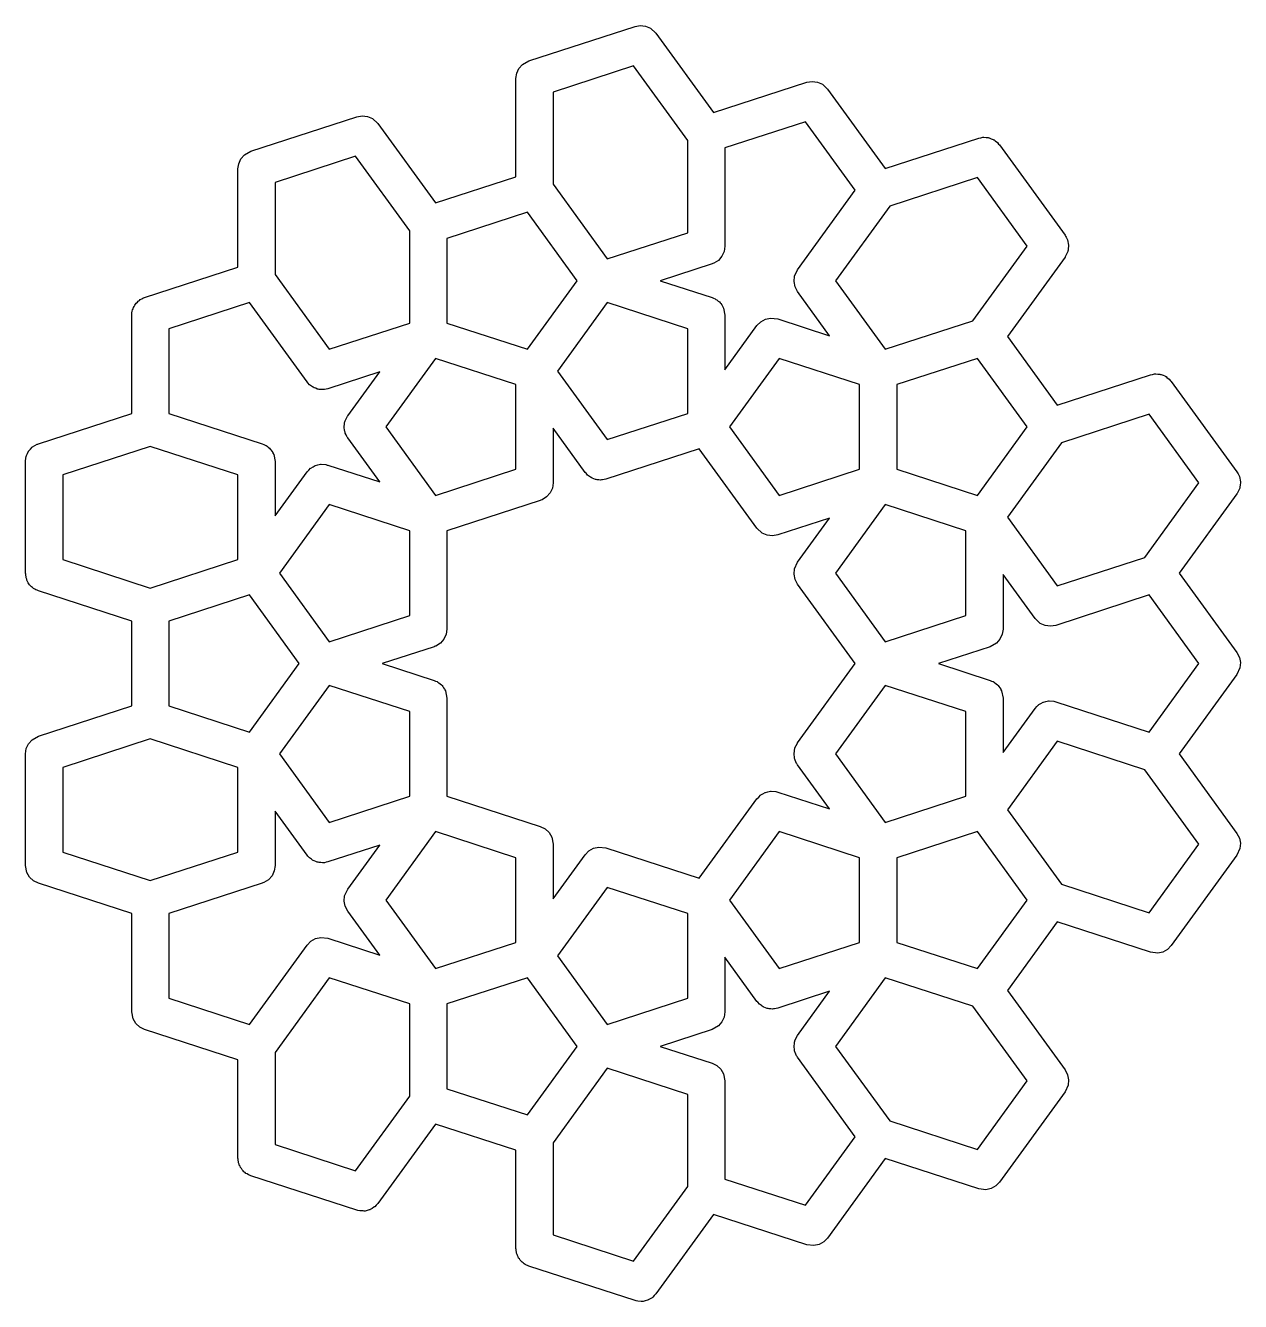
# Model space of a CAD drawing. Header units: millimetres. Extents: x 67 to 171, y 65 to 174.
import ezdxf

# ---------------------------------------------------------------- set-up
doc = ezdxf.new("R2010")
doc.units = ezdxf.units.MM
doc.layers.add('Layer_1', color=7, linetype='CONTINUOUS')

msp = doc.modelspace()

# ---------------------------------------------------------------- linework, layer by layer
at = {"layer": 'Layer_1', "color": 7}
for points in [[(120.137097, 173.501285), (120.556626, 173.319863), (121.007632, 172.901769), (125.937994, 166.115706), (133.915491, 168.707753), (134.366003, 168.784945), (134.819834, 168.730575), (135.239363, 168.549153), (135.690369, 168.131059), (140.620731, 161.344996), (148.598231, 163.937042), (148.773663, 163.967102), (148.946796, 164.008377), (148.998101, 164.005546), (149.048743, 164.014224), (149.225468, 163.993057), (149.403184, 163.983294), (149.451557, 163.965964), (149.502574, 163.959852), (149.665939, 163.889206), (149.83351, 163.829209), (149.874944, 163.798824), (149.922103, 163.778425), (149.995361, 163.710514), (150.202098, 163.558905), (150.304563, 163.423873), (150.373109, 163.36033), (155.981416, 155.641156), (156.027202, 155.554029), (156.086704, 155.475617), (156.104325, 155.407278), (156.194048, 155.236548), (156.282583, 154.788129), (156.277609, 154.735231), (156.28462, 154.708048), (156.257429, 154.521135), (156.239702, 154.33307), (156.225653, 154.302717), (156.218826, 154.255732), (156.026879, 153.840913), (155.995484, 153.805284), (155.981434, 153.774939), (151.051069, 146.988877), (155.30349, 141.13592), (163.280987, 143.727969), (163.456419, 143.758028), (163.629552, 143.799303), (163.680857, 143.796472), (163.731498, 143.805151), (163.908224, 143.783984), (164.085939, 143.774221), (164.134313, 143.756891), (164.18533, 143.750779), (164.348694, 143.680132), (164.516266, 143.620135), (164.557699, 143.589751), (164.604859, 143.569351), (164.678117, 143.501441), (164.884854, 143.349832), (164.987319, 143.214799), (165.055865, 143.151257), (170.664172, 135.432083), (170.709958, 135.344956), (170.76946, 135.266544), (170.787081, 135.198205), (170.876804, 135.027474), (170.965339, 134.579056), (170.960365, 134.526158), (170.967376, 134.498974), (170.940185, 134.312062), (170.922458, 134.123996), (170.908408, 134.093643), (170.901582, 134.046659), (170.709635, 133.631839), (170.67824, 133.596211), (170.66419, 133.565866), (165.733825, 126.779803), (170.66419, 119.993738), (170.87682, 119.589129), (170.965355, 119.140711), (170.922455, 118.685651), (170.66419, 118.127521), (165.733825, 111.341458), (170.66419, 104.555393), (170.87682, 104.150784), (170.965355, 103.702366), (170.922455, 103.247306), (170.66419, 102.689176), (165.055883, 94.970005), (164.736785, 94.64275), (164.337669, 94.419978), (163.891627, 94.320159), (163.281005, 94.393311), (155.303508, 96.985357), (151.051088, 91.132403), (155.981453, 84.346338), (156.194083, 83.94173), (156.282618, 83.493311), (156.239718, 83.038252), (155.981453, 82.480121), (150.373146, 74.76095), (150.054048, 74.433695), (149.654932, 74.210923), (149.20889, 74.111104), (148.598268, 74.184256), (140.620769, 76.776302), (135.690406, 69.990237), (135.371308, 69.662982), (134.972195, 69.440213), (134.52615, 69.340391), (133.915528, 69.413543), (125.938031, 72.005592), (121.007669, 65.219527), (120.875809, 65.084296), (120.75092, 64.942567), (120.716733, 64.921162), (120.688571, 64.89228), (120.523638, 64.800221), (120.363551, 64.699954), (120.324676, 64.689159), (120.289458, 64.669501), (120.105133, 64.628249), (119.92311, 64.577751), (119.882782, 64.578545), (119.843412, 64.569734), (119.749509, 64.580979), (119.466111, 64.586165), (119.320445, 64.63238), (119.232791, 64.642884), (110.158361, 67.591345), (110.060272, 67.639774), (109.956005, 67.672855), (109.856423, 67.740422), (109.748516, 67.793698), (109.668297, 67.868064), (109.577772, 67.929485), (109.501564, 68.022631), (109.413315, 68.104441), (109.35761, 68.198582), (109.288339, 68.283246), (109.241833, 68.394236), (109.180545, 68.497807), (109.164617, 68.57854), (109.111706, 68.704812), (109.07772, 69.018663), (109.061422, 69.101147), (109.061422, 77.489182), (102.180858, 79.724814), (97.250496, 72.938751), (97.118636, 72.80352), (96.993747, 72.661791), (96.95956, 72.640386), (96.931398, 72.611504), (96.766457, 72.519439), (96.606379, 72.419178), (96.567509, 72.408383), (96.532282, 72.388725), (96.347936, 72.347471), (96.165937, 72.296978), (96.125609, 72.297772), (96.086239, 72.288961), (95.992336, 72.300206), (95.708938, 72.305392), (95.563272, 72.351606), (95.475618, 72.36211), (86.401188, 75.310571), (86.303099, 75.359001), (86.198832, 75.392082), (86.09925, 75.459648), (85.991343, 75.512925), (85.911124, 75.587291), (85.820599, 75.648712), (85.744391, 75.741858), (85.656142, 75.823667), (85.600437, 75.917809), (85.531166, 76.002473), (85.48466, 76.113463), (85.423372, 76.217034), (85.407444, 76.297766), (85.354533, 76.424039), (85.320547, 76.73789), (85.304275, 76.820374), (85.304275, 85.208406), (77.326781, 87.800453), (76.916936, 88.002806), (76.581736, 88.313548), (76.348966, 88.706915), (76.229845, 89.310255), (76.229845, 97.69829), (68.252348, 100.290336), (67.842503, 100.49269), (67.507302, 100.803432), (67.274533, 101.196799), (67.155412, 101.800139), (67.155412, 111.341561), (67.221214, 111.793877), (67.413161, 112.208696), (67.715347, 112.551631), (68.252348, 112.851364), (76.229845, 115.44341), (76.229845, 122.678058), (68.252348, 125.270104), (68.154259, 125.318533), (68.049992, 125.351614), (67.950411, 125.419181), (67.842503, 125.472457), (67.762284, 125.546824), (67.671759, 125.608244), (67.595552, 125.701391), (67.507302, 125.7832), (67.451597, 125.877341), (67.382326, 125.962005), (67.335821, 126.072995), (67.274533, 126.176566), (67.258605, 126.257299), (67.205693, 126.383571), (67.171708, 126.697423), (67.155409, 126.779906), (67.155409, 136.321326), (67.159616, 136.350304), (67.156468, 136.37941), (67.192443, 136.575927), (67.221206, 136.773642), (67.233509, 136.800214), (67.238774, 136.829017), (67.329251, 137.007137), (67.413153, 137.188461), (67.432521, 137.210422), (67.445776, 137.236536), (67.583238, 137.38148), (67.715344, 137.531398), (67.736749, 137.543357), (67.760297, 137.568202), (68.156283, 137.796487), (68.215544, 137.810616), (68.252335, 137.831147), (76.229832, 140.423194), (76.229832, 148.811126), (76.245574, 148.919372), (76.244781, 149.028764), (76.278269, 149.14436), (76.295599, 149.263441), (76.341536, 149.362716), (76.371977, 149.467787), (76.437006, 149.569038), (76.487547, 149.67826), (76.559873, 149.760339), (76.618984, 149.852375), (76.71017, 149.930903), (76.789732, 150.021195), (76.882442, 150.07926), (76.965328, 150.150642), (77.090797, 150.209761), (77.177101, 150.263815), (77.246215, 150.282997), (77.326733, 150.320936), (85.304228, 152.912982), (85.304228, 161.301009), (85.37003, 161.753325), (85.561977, 162.168144), (85.864163, 162.511079), (86.401164, 162.810812), (95.475594, 165.759273), (95.926106, 165.836465), (96.379938, 165.782096), (96.799466, 165.600674), (97.250472, 165.182579), (102.180834, 158.396517), (109.061398, 160.632148), (109.061398, 169.02018), (109.1272, 169.472496), (109.319147, 169.887315), (109.621333, 170.23025), (110.158334, 170.529983), (119.232765, 173.478444), (119.683276, 173.555636)], [(112.236388, 167.866811), (112.236388, 159.994587), (116.863564, 153.625823), (123.744125, 155.861454), (123.744125, 163.733681), (119.116949, 170.102443)], [(126.919125, 163.096101), (126.919125, 154.708066), (126.853323, 154.25575), (126.661376, 153.840931), (126.35919, 153.497997), (125.971821, 153.255377), (125.877759, 153.229289), (125.822189, 153.198272), (121.394453, 151.759613), (125.822189, 150.320954), (125.946175, 150.259738), (126.07634, 150.213134), (126.150053, 150.159077), (126.232034, 150.118601), (126.333441, 150.024592), (126.444928, 149.942836), (126.500189, 149.870012), (126.567234, 149.807859), (126.637648, 149.688865), (126.721227, 149.578721), (126.735435, 149.523606), (126.800001, 149.414492), (126.919122, 148.811152), (126.919122, 144.155552), (129.655615, 147.922012), (129.974713, 148.249267), (130.373826, 148.472036), (130.819872, 148.571858), (131.430493, 148.498706), (135.858231, 147.060047), (133.121739, 150.826504), (132.909109, 151.231113), (132.820574, 151.679532), (132.863474, 152.134591), (133.121741, 152.692714), (138.052106, 159.478779), (133.799686, 165.331733)], [(88.479217, 160.14764), (88.479217, 152.275413), (93.106393, 145.906651), (99.986954, 148.142283), (99.986954, 156.01451), (95.359778, 162.383272)], [(140.99549, 158.128369), (136.368311, 151.759605), (140.620731, 145.906651), (148.107667, 148.339305), (152.734846, 154.708066), (148.482426, 160.561023)], [(103.161954, 155.37693), (103.161954, 148.142283), (110.042518, 145.906651), (114.294939, 151.759605), (110.042518, 157.612562)], [(79.404787, 147.657757), (79.404787, 140.423109), (87.382281, 137.831063), (87.506268, 137.769846), (87.636432, 137.723242), (87.710145, 137.669185), (87.792126, 137.628709), (87.893533, 137.5347), (88.00502, 137.452944), (88.060281, 137.38012), (88.127327, 137.317967), (88.19774, 137.198973), (88.281319, 137.08883), (88.295528, 137.033714), (88.360094, 136.9246), (88.479215, 136.32126), (88.479215, 131.665662), (91.215707, 135.43212), (91.367681, 135.587978), (91.51742, 135.745866), (91.527051, 135.751422), (91.534803, 135.759386), (91.724959, 135.865523), (91.913403, 135.974161), (91.924198, 135.976807), (91.933908, 135.982231), (92.146371, 136.029777), (92.358009, 136.080233), (92.369095, 136.079704), (92.379943, 136.082085), (92.426568, 136.076502), (92.814389, 136.055203), (92.91995, 136.017407), (92.990564, 136.008941), (97.418303, 134.570282), (94.68181, 138.33674), (94.64951, 138.398202), (94.605538, 138.451947), (94.54366, 138.599622), (94.46918, 138.741348), (94.455739, 138.809468), (94.428903, 138.873513), (94.411678, 139.032692), (94.380666, 139.189767), (94.387175, 139.2589), (94.379688, 139.327932), (94.408517, 139.485415), (94.423545, 139.644826), (94.44696, 139.695439), (94.461989, 139.777539), (94.668986, 140.185055), (94.677849, 140.194395), (94.681818, 140.202968), (97.418311, 143.969428), (92.990572, 142.530769), (92.843525, 142.505581), (92.699763, 142.465698), (92.619343, 142.467285), (92.540061, 142.453712), (92.391929, 142.471465), (92.242764, 142.474191), (92.166093, 142.498506), (92.086229, 142.508084), (91.949302, 142.567298), (91.807088, 142.612417), (91.740522, 142.657584), (91.6667, 142.689506), (91.593614, 142.757258), (91.428856, 142.869047), (91.290159, 143.038568), (91.215694, 143.1076), (86.285332, 149.893663)], [(112.611143, 144.040434), (116.863564, 138.187478), (123.744125, 140.423109), (123.744125, 147.657757), (116.863564, 149.893388)], [(97.928404, 139.269721), (102.180824, 133.416768), (109.061388, 135.652399), (109.061388, 142.887046), (102.180824, 145.122678)], [(127.293881, 139.269721), (131.546301, 133.416768), (138.426862, 135.652399), (138.426862, 142.887046), (131.546301, 145.122678)], [(141.601862, 142.887046), (141.601862, 135.652399), (148.482426, 133.416768), (152.734846, 139.269721), (148.482426, 145.122678)], [(155.67823, 137.919312), (151.051054, 131.55055), (155.303471, 125.697596), (162.790404, 128.13025), (167.417583, 134.499011), (163.165163, 140.351968)], [(112.236388, 134.499011), (112.170586, 134.046696), (111.978638, 133.631877), (111.676453, 133.288942), (111.289084, 133.046322), (111.195022, 133.020234), (111.139452, 132.989217), (103.161954, 130.397171), (103.161954, 122.009135), (103.096153, 121.55682), (102.904205, 121.142001), (102.602019, 120.799066), (102.214651, 120.556446), (102.120589, 120.530358), (102.065018, 120.499341), (97.637283, 119.060682), (102.065018, 117.622024), (102.189005, 117.560807), (102.319169, 117.514203), (102.392882, 117.460146), (102.474863, 117.41967), (102.57627, 117.325661), (102.687758, 117.243905), (102.743019, 117.171081), (102.810064, 117.108928), (102.880478, 116.989934), (102.964057, 116.879791), (102.978265, 116.824675), (103.042831, 116.715561), (103.161952, 116.112221), (103.161952, 107.724186), (111.139449, 105.13214), (111.549294, 104.929787), (111.884494, 104.619044), (112.117264, 104.225677), (112.236385, 103.622337), (112.236385, 98.96674), (114.972878, 102.733197), (115.291976, 103.060452), (115.691092, 103.283224), (116.137134, 103.383043), (116.747756, 103.309891), (124.725253, 100.717845), (129.655615, 107.50391), (129.807589, 107.659768), (129.957327, 107.817655), (129.966958, 107.823212), (129.97471, 107.831176), (130.164835, 107.937295), (130.353311, 108.045951), (130.364132, 108.048597), (130.373842, 108.054021), (130.586234, 108.101553), (130.797946, 108.152025), (130.809032, 108.151496), (130.81988, 108.153877), (130.866504, 108.148295), (131.254325, 108.126969), (131.359886, 108.089173), (131.430501, 108.080707), (135.858239, 106.642046), (133.121747, 110.408506), (133.089446, 110.469968), (133.045475, 110.523713), (132.983597, 110.671388), (132.909117, 110.813114), (132.895676, 110.881234), (132.868839, 110.945279), (132.851589, 111.104458), (132.820577, 111.261533), (132.827085, 111.330666), (132.819598, 111.399698), (132.848427, 111.557181), (132.863455, 111.716592), (132.886871, 111.767205), (132.901899, 111.849305), (133.108896, 112.256821), (133.117759, 112.266161), (133.121728, 112.274734), (138.052093, 119.060796), (133.121728, 125.846861), (132.909098, 126.25147), (132.820563, 126.699888), (132.863463, 127.154948), (133.121728, 127.713079), (135.858221, 131.479536), (131.430482, 130.040877), (130.979971, 129.963685), (130.526139, 130.018054), (130.106611, 130.199477), (129.655604, 130.617571), (124.725242, 137.403634), (116.747745, 134.811587), (116.600698, 134.786399), (116.456936, 134.746516), (116.376516, 134.748103), (116.297234, 134.73453), (116.149101, 134.752284), (115.999937, 134.755009), (115.923266, 134.779324), (115.843402, 134.788902), (115.706475, 134.848116), (115.564261, 134.893235), (115.497695, 134.938402), (115.423873, 134.970324), (115.350787, 135.038076), (115.186029, 135.149865), (115.047332, 135.319386), (114.972867, 135.388419), (112.236374, 139.154879)], [(70.330354, 135.167873), (70.330354, 127.933228), (77.817287, 125.500574), (85.304217, 127.933228), (85.304217, 135.167873), (77.817287, 137.600526)], [(88.853973, 126.77984), (93.106393, 120.926884), (99.986954, 123.162515), (99.986954, 130.397163), (93.106393, 132.632794)], [(136.368311, 126.77984), (140.620731, 120.926884), (147.501295, 123.162515), (147.501295, 130.397163), (140.620731, 132.632794)], [(150.676295, 122.009128), (150.610493, 121.556812), (150.418546, 121.141993), (150.11636, 120.799058), (149.579359, 120.499325), (145.151621, 119.060666), (149.579359, 117.622008), (149.703345, 117.560791), (149.83351, 117.514187), (149.907223, 117.46013), (149.989204, 117.419654), (150.090611, 117.325645), (150.202098, 117.243889), (150.257359, 117.171065), (150.324405, 117.108912), (150.394818, 116.989918), (150.478397, 116.879775), (150.492606, 116.824659), (150.557172, 116.715545), (150.676292, 116.112205), (150.676292, 111.456608), (153.412785, 115.223065), (153.564759, 115.378923), (153.714498, 115.536811), (153.724128, 115.542367), (153.731907, 115.550331), (153.922063, 115.656468), (154.110507, 115.765106), (154.121302, 115.767752), (154.131013, 115.773176), (154.343476, 115.820722), (154.555113, 115.871178), (154.566199, 115.870649), (154.577047, 115.87303), (154.623672, 115.867447), (155.011493, 115.846122), (155.117054, 115.808326), (155.187669, 115.799859), (163.165166, 113.207813), (167.417586, 119.060767), (163.165166, 124.913723), (155.187669, 122.321677), (154.737157, 122.244485), (154.283325, 122.298854), (153.863797, 122.480276), (153.412791, 122.898371), (150.676298, 126.664828)], [(79.404787, 122.677992), (79.404787, 115.443344), (86.285348, 113.207713), (90.537768, 119.060666), (86.285348, 124.913623)], [(88.853973, 111.341495), (93.106393, 105.488539), (99.986954, 107.72417), (99.986954, 114.958818), (93.106393, 117.194449)], [(136.368311, 111.341495), (140.620731, 105.488539), (147.501295, 107.72417), (147.501295, 114.958818), (140.620731, 117.194449)], [(70.330354, 110.188108), (70.330354, 102.95346), (77.817287, 100.520807), (85.304217, 102.95346), (85.304217, 110.188108), (77.817287, 112.620761)], [(151.051051, 106.570785), (155.67823, 100.202021), (163.165163, 97.769368), (167.417583, 103.622322), (162.790404, 109.991086), (155.303471, 112.423739)], [(88.479217, 101.800073), (88.413415, 101.347757), (88.221468, 100.932938), (87.919282, 100.590003), (87.531914, 100.347383), (87.437852, 100.321295), (87.382281, 100.290278), (79.404787, 97.698232), (79.404787, 90.463584), (86.285348, 88.227953), (91.21571, 95.014018), (91.534808, 95.341273), (91.933922, 95.564042), (92.379967, 95.663864), (92.990588, 95.590712), (97.418327, 94.152053), (94.681834, 97.918511), (94.469204, 98.32312), (94.380669, 98.771538), (94.423569, 99.226598), (94.681834, 99.784728), (97.418327, 103.551188), (92.990588, 102.112527), (92.843541, 102.087339), (92.699779, 102.047455), (92.619359, 102.049043), (92.540077, 102.03547), (92.391944, 102.053223), (92.24278, 102.055949), (92.166109, 102.080264), (92.086245, 102.089842), (91.949318, 102.149055), (91.807104, 102.194175), (91.740538, 102.239342), (91.666716, 102.271264), (91.59363, 102.339016), (91.428872, 102.450805), (91.290174, 102.620326), (91.21571, 102.689358), (88.479217, 106.455819)], [(97.928404, 98.851612), (102.180824, 92.998658), (109.061388, 95.234289), (109.061388, 102.468937), (102.180824, 104.704568)], [(127.293881, 98.851612), (131.546301, 92.998658), (138.426862, 95.234289), (138.426862, 102.468937), (131.546301, 104.704568)], [(141.601862, 102.468937), (141.601862, 95.234289), (148.482426, 92.998658), (152.734846, 98.851612), (148.482426, 104.704568)], [(112.611143, 94.080902), (116.863564, 88.227945), (123.744125, 90.463576), (123.744125, 97.698224), (116.863564, 99.933855)], [(126.919125, 89.310189), (126.853323, 88.857873), (126.661376, 88.443054), (126.35919, 88.10012), (125.822189, 87.800386), (121.394453, 86.361728), (125.822189, 84.923069), (126.232034, 84.720716), (126.567234, 84.409973), (126.800004, 84.016607), (126.919125, 83.413267), (126.919125, 75.025231), (133.799686, 72.7896), (138.052106, 78.642557), (133.121741, 85.428619), (133.089441, 85.490082), (133.04547, 85.543827), (132.983592, 85.691501), (132.909112, 85.833228), (132.895671, 85.901347), (132.868834, 85.965392), (132.851583, 86.124571), (132.820571, 86.281646), (132.82708, 86.350779), (132.819592, 86.419812), (132.848421, 86.577294), (132.86345, 86.736706), (132.886865, 86.787318), (132.901894, 86.869418), (133.108891, 87.276935), (133.117754, 87.286274), (133.121723, 87.294847), (135.858216, 91.061307), (131.430477, 89.622649), (131.28343, 89.59746), (131.139668, 89.557577), (131.059248, 89.559164), (130.979966, 89.545591), (130.831833, 89.563345), (130.682669, 89.56607), (130.605998, 89.590385), (130.526134, 89.599963), (130.389207, 89.659177), (130.246993, 89.704296), (130.180427, 89.749463), (130.106605, 89.781385), (130.033519, 89.849137), (129.868761, 89.960926), (129.730063, 90.130447), (129.655599, 90.19948), (126.919106, 93.965937)], [(88.479217, 85.84592), (88.479217, 77.973695), (95.359778, 75.738064), (99.986954, 82.106826), (99.986954, 89.979053), (93.106393, 92.214684)], [(103.161954, 89.979053), (103.161954, 82.744405), (110.042518, 80.508774), (114.294939, 86.361728), (110.042518, 92.214684)], [(136.368311, 86.361728), (140.99549, 79.992966), (148.482426, 77.560313), (152.734846, 83.413267), (148.107667, 89.782031), (140.620731, 92.214684)], [(112.236388, 78.126749), (112.236388, 70.254521), (119.116949, 68.01889), (123.744125, 74.387654), (123.744125, 82.259879), (116.863564, 84.49551)]]:
    msp.add_lwpolyline(points, close=True, dxfattribs=at)

doc.saveas('drawing.dxf')
